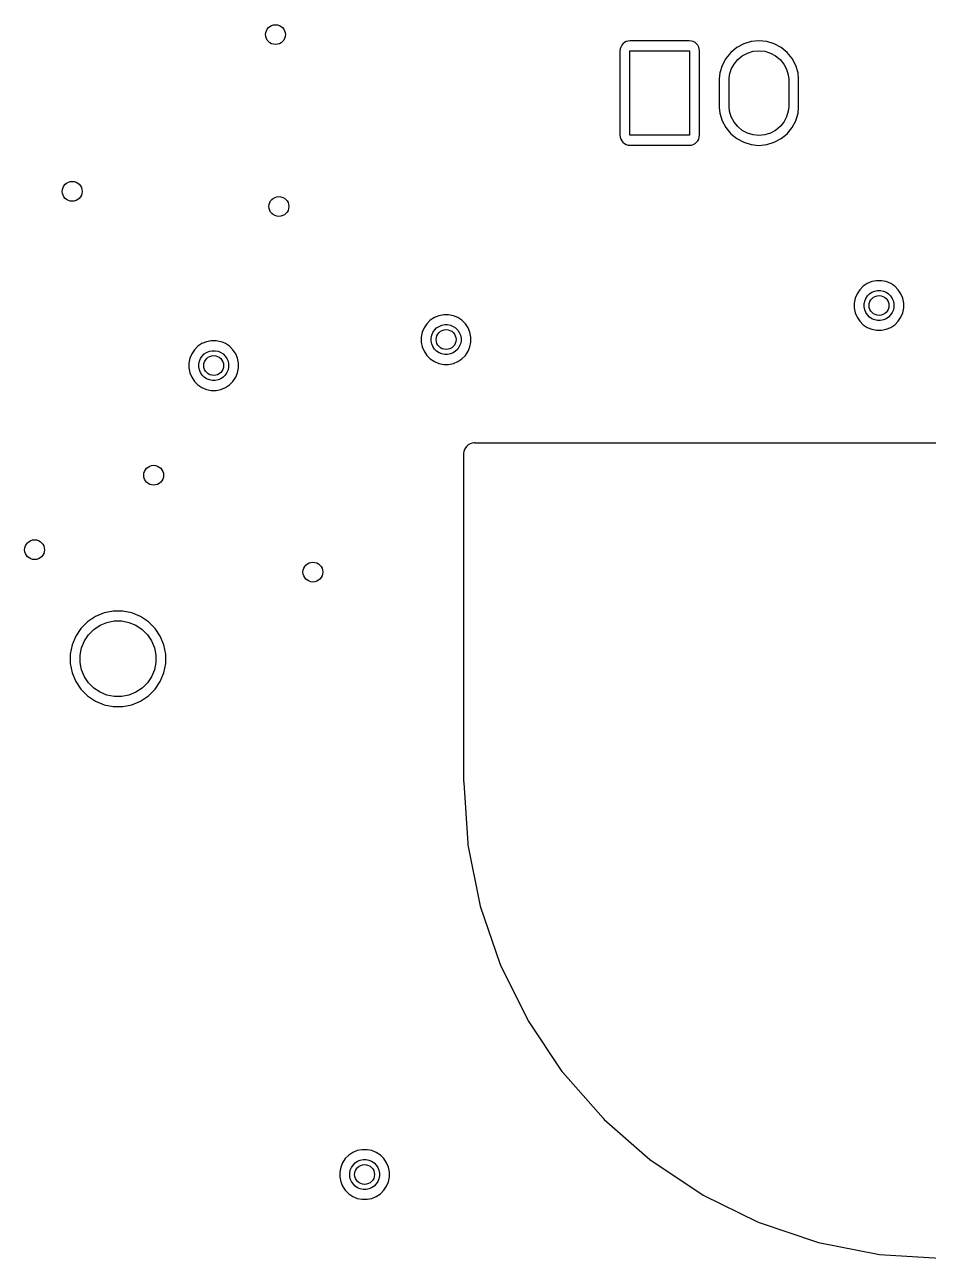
# Model space of a CAD drawing. Extents: x 76.5 to 170.2, y -170.2 to -83.1.
# Drawn here: x 98.12 to 116.34, y -149.68 to -124.83 of the extents above; entities that cross this region are included whole.
import ezdxf

# ---------------------------------------------------------------- set-up
doc = ezdxf.new("R2010")
doc.units = 0
doc.header["$MEASUREMENT"] = 0
doc.layers.add('BLACK', color=7, linetype='CONTINUOUS')

msp = doc.modelspace()

# ---------------------------------------------------------------- linework, layer by layer
at = {"layer": 'BLACK', "linetype": 'CONTINUOUS'}
for p, q in [((110.156, -125.244), (110.137, -125.279)), ((110.181, -125.214), (110.156, -125.244)), ((110.211, -125.189), (110.181, -125.214)), ((110.246, -125.17), (110.211, -125.189)), ((110.284, -125.159), (110.246, -125.17)), ((110.329, -125.154), (110.284, -125.159)), ((111.517, -125.154), (110.329, -125.154)), ((111.562, -125.159), (111.517, -125.154)), ((111.6, -125.17), (111.562, -125.159)), ((111.635, -125.189), (111.6, -125.17)), ((111.665, -125.214), (111.635, -125.189)), ((111.69, -125.244), (111.665, -125.214)), ((111.709, -125.279), (111.69, -125.244)), ((112.615, -125.213), (112.476, -125.287)), ((112.766, -125.167), (112.615, -125.213)), ((112.923, -125.152), (112.766, -125.167)), ((113.08, -125.167), (112.923, -125.152)), ((113.231, -125.213), (113.08, -125.167)), ((113.37, -125.287), (113.231, -125.213)), ((110.126, -125.316), (110.122, -125.362)), ((110.122, -125.362), (110.122, -127.049)), ((110.137, -125.279), (110.126, -125.316)), ((110.323, -127.056), (110.323, -125.356)), ((110.323, -125.356), (111.523, -125.356)), ((111.523, -125.356), (111.523, -127.056)), ((111.72, -125.316), (111.709, -125.279)), ((111.725, -125.362), (111.72, -125.316)), ((111.725, -127.049), (111.725, -125.362)), ((112.255, -125.509), (112.18, -125.648)), ((112.355, -125.387), (112.255, -125.509)), ((112.476, -125.287), (112.355, -125.387)), ((112.497, -125.529), (112.588, -125.454)), ((112.588, -125.454), (112.692, -125.399)), ((112.692, -125.399), (112.805, -125.364)), ((112.805, -125.364), (112.923, -125.353)), ((112.923, -125.353), (113.041, -125.364)), ((113.041, -125.364), (113.154, -125.399)), ((113.154, -125.399), (113.258, -125.454)), ((113.258, -125.454), (113.349, -125.529)), ((113.492, -125.387), (113.37, -125.287)), ((113.591, -125.509), (113.492, -125.387)), ((113.666, -125.648), (113.591, -125.509)), ((112.18, -125.648), (112.135, -125.799)), ((112.332, -125.838), (112.366, -125.725)), ((112.366, -125.725), (112.422, -125.621)), ((112.422, -125.621), (112.497, -125.529)), ((113.349, -125.529), (113.424, -125.621)), ((113.424, -125.621), (113.48, -125.725)), ((113.48, -125.725), (113.514, -125.838)), ((113.712, -125.799), (113.666, -125.648)), ((112.135, -125.799), (112.123, -125.916)), ((112.123, -125.916), (112.123, -126.495)), ((112.323, -125.926), (112.332, -125.838)), ((112.323, -126.485), (112.323, -125.926)), ((113.514, -125.838), (113.523, -125.926)), ((113.523, -125.926), (113.523, -126.485)), ((113.723, -125.916), (113.712, -125.799)), ((113.723, -126.495), (113.723, -125.916)), ((112.123, -126.495), (112.135, -126.613)), ((112.332, -126.573), (112.323, -126.485)), ((113.523, -126.485), (113.514, -126.573)), ((113.712, -126.613), (113.723, -126.495)), ((112.135, -126.613), (112.18, -126.763)), ((112.366, -126.686), (112.332, -126.573)), ((112.422, -126.791), (112.366, -126.686)), ((113.48, -126.686), (113.424, -126.791)), ((113.514, -126.573), (113.48, -126.686)), ((113.666, -126.763), (113.712, -126.613)), ((112.18, -126.763), (112.255, -126.902)), ((112.255, -126.902), (112.355, -127.024)), ((112.497, -126.882), (112.422, -126.791)), ((112.588, -126.957), (112.497, -126.882)), ((112.692, -127.013), (112.588, -126.957)), ((113.258, -126.957), (113.154, -127.013)), ((113.349, -126.882), (113.258, -126.957)), ((113.424, -126.791), (113.349, -126.882)), ((113.492, -127.024), (113.591, -126.902)), ((113.591, -126.902), (113.666, -126.763)), ((110.122, -127.049), (110.126, -127.095)), ((110.126, -127.095), (110.137, -127.133)), ((110.137, -127.133), (110.156, -127.167)), ((110.156, -127.167), (110.181, -127.198)), ((110.181, -127.198), (110.211, -127.223)), ((110.211, -127.223), (110.246, -127.241)), ((110.246, -127.241), (110.284, -127.253)), ((110.284, -127.253), (110.329, -127.257)), ((111.523, -127.056), (110.323, -127.056)), ((110.329, -127.257), (111.517, -127.257)), ((111.517, -127.257), (111.562, -127.253)), ((111.562, -127.253), (111.6, -127.241)), ((111.6, -127.241), (111.635, -127.223)), ((111.635, -127.223), (111.665, -127.198)), ((111.665, -127.198), (111.69, -127.167)), ((111.69, -127.167), (111.709, -127.133)), ((111.709, -127.133), (111.72, -127.095)), ((111.72, -127.095), (111.725, -127.049)), ((112.355, -127.024), (112.476, -127.124)), ((112.476, -127.124), (112.615, -127.198)), ((112.615, -127.198), (112.766, -127.244)), ((112.805, -127.047), (112.692, -127.013)), ((112.766, -127.244), (112.923, -127.26)), ((112.923, -127.059), (112.805, -127.047)), ((113.041, -127.047), (112.923, -127.059)), ((112.923, -127.26), (113.08, -127.244)), ((113.154, -127.013), (113.041, -127.047)), ((113.08, -127.244), (113.231, -127.198)), ((113.231, -127.198), (113.37, -127.124)), ((113.37, -127.124), (113.492, -127.024)), ((115.294, -129.986), (115.197, -130.005)), ((115.392, -129.986), (115.294, -129.986)), ((115.489, -130.005), (115.392, -129.986)), ((114.955, -130.167), (114.9, -130.249)), ((115.024, -130.097), (114.955, -130.167)), ((115.106, -130.043), (115.024, -130.097)), ((115.197, -130.005), (115.106, -130.043)), ((115.152, -130.253), (115.201, -130.22)), ((115.201, -130.22), (115.256, -130.197)), ((115.256, -130.197), (115.314, -130.186)), ((115.314, -130.186), (115.373, -130.186)), ((115.373, -130.186), (115.431, -130.197)), ((115.431, -130.197), (115.485, -130.22)), ((115.485, -130.22), (115.534, -130.253)), ((115.58, -130.043), (115.489, -130.005)), ((115.662, -130.097), (115.58, -130.043)), ((115.731, -130.167), (115.662, -130.097)), ((115.786, -130.249), (115.731, -130.167)), ((114.862, -130.34), (114.843, -130.436)), ((114.843, -130.436), (114.843, -130.535)), ((114.9, -130.249), (114.862, -130.34)), ((115.043, -130.456), (115.055, -130.398)), ((115.043, -130.515), (115.043, -130.456)), ((115.055, -130.398), (115.077, -130.344)), ((115.077, -130.344), (115.11, -130.294)), ((115.11, -130.294), (115.152, -130.253)), ((115.534, -130.253), (115.576, -130.294)), ((115.576, -130.294), (115.609, -130.344)), ((115.609, -130.344), (115.632, -130.398)), ((115.632, -130.398), (115.643, -130.456)), ((115.643, -130.456), (115.643, -130.515)), ((115.824, -130.34), (115.786, -130.249)), ((115.843, -130.436), (115.824, -130.34)), ((115.843, -130.535), (115.843, -130.436)), ((106.381, -130.729), (106.299, -130.784)), ((106.472, -130.691), (106.381, -130.729)), ((106.569, -130.672), (106.472, -130.691)), ((106.667, -130.672), (106.569, -130.672)), ((106.764, -130.691), (106.667, -130.672)), ((106.855, -130.729), (106.764, -130.691)), ((106.937, -130.784), (106.855, -130.729)), ((114.843, -130.535), (114.862, -130.632)), ((114.862, -130.632), (114.9, -130.723)), ((114.9, -130.723), (114.955, -130.804)), ((115.055, -130.573), (115.043, -130.515)), ((115.077, -130.628), (115.055, -130.573)), ((115.11, -130.677), (115.077, -130.628)), ((115.152, -130.719), (115.11, -130.677)), ((115.201, -130.752), (115.152, -130.719)), ((115.534, -130.719), (115.485, -130.752)), ((115.576, -130.677), (115.534, -130.719)), ((115.609, -130.628), (115.576, -130.677)), ((115.632, -130.573), (115.609, -130.628)), ((115.643, -130.515), (115.632, -130.573)), ((115.731, -130.804), (115.786, -130.723)), ((115.786, -130.723), (115.824, -130.632)), ((115.824, -130.632), (115.843, -130.535)), ((106.175, -130.935), (106.137, -131.026)), ((106.23, -130.854), (106.175, -130.935)), ((106.299, -130.784), (106.23, -130.854)), ((106.352, -131.03), (106.385, -130.981)), ((106.385, -130.981), (106.427, -130.939)), ((106.427, -130.939), (106.476, -130.906)), ((106.476, -130.906), (106.531, -130.884)), ((106.531, -130.884), (106.589, -130.872)), ((106.589, -130.872), (106.648, -130.872)), ((106.648, -130.872), (106.706, -130.884)), ((106.706, -130.884), (106.76, -130.906)), ((106.76, -130.906), (106.809, -130.939)), ((106.809, -130.939), (106.851, -130.981)), ((106.851, -130.981), (106.884, -131.03)), ((107.006, -130.854), (106.937, -130.784)), ((107.061, -130.935), (107.006, -130.854)), ((107.099, -131.026), (107.061, -130.935)), ((114.955, -130.804), (115.024, -130.874)), ((115.024, -130.874), (115.106, -130.929)), ((115.106, -130.929), (115.197, -130.966)), ((115.197, -130.966), (115.294, -130.986)), ((115.256, -130.774), (115.201, -130.752)), ((115.314, -130.786), (115.256, -130.774)), ((115.373, -130.786), (115.314, -130.786)), ((115.431, -130.774), (115.373, -130.786)), ((115.392, -130.986), (115.489, -130.966)), ((115.485, -130.752), (115.431, -130.774)), ((115.489, -130.966), (115.58, -130.929)), ((115.58, -130.929), (115.662, -130.874)), ((115.662, -130.874), (115.731, -130.804)), ((101.787, -131.215), (101.696, -131.253)), ((101.884, -131.196), (101.787, -131.215)), ((101.982, -131.196), (101.884, -131.196)), ((102.079, -131.215), (101.982, -131.196)), ((102.11, -131.228), (102.079, -131.215)), ((102.17, -131.253), (102.11, -131.228)), ((102.11, -131.228), (102.11, -131.228)), ((106.137, -131.026), (106.118, -131.123)), ((106.118, -131.123), (106.118, -131.222)), ((106.118, -131.222), (106.137, -131.318)), ((106.318, -131.143), (106.33, -131.085)), ((106.318, -131.202), (106.318, -131.143)), ((106.33, -131.26), (106.318, -131.202)), ((106.33, -131.085), (106.352, -131.03)), ((106.884, -131.03), (106.907, -131.085)), ((106.907, -131.085), (106.918, -131.143)), ((106.918, -131.202), (106.907, -131.26)), ((106.918, -131.143), (106.918, -131.202)), ((107.118, -131.123), (107.099, -131.026)), ((107.099, -131.318), (107.118, -131.222)), ((107.118, -131.222), (107.118, -131.123)), ((115.294, -130.986), (115.392, -130.986)), ((101.49, -131.459), (101.452, -131.55)), ((101.545, -131.377), (101.49, -131.459)), ((101.614, -131.307), (101.545, -131.377)), ((101.696, -131.253), (101.614, -131.307)), ((101.7, -131.504), (101.742, -131.463)), ((101.742, -131.463), (101.791, -131.43)), ((101.791, -131.43), (101.846, -131.407)), ((101.846, -131.407), (101.904, -131.396)), ((101.904, -131.396), (101.963, -131.396)), ((101.963, -131.396), (102.021, -131.407)), ((102.021, -131.407), (102.075, -131.43)), ((102.075, -131.43), (102.124, -131.463)), ((102.124, -131.463), (102.166, -131.504)), ((102.252, -131.307), (102.17, -131.253)), ((102.321, -131.377), (102.252, -131.307)), ((102.376, -131.459), (102.321, -131.377)), ((102.414, -131.55), (102.376, -131.459)), ((106.137, -131.318), (106.175, -131.409)), ((106.175, -131.409), (106.23, -131.491)), ((106.352, -131.314), (106.33, -131.26)), ((106.385, -131.364), (106.352, -131.314)), ((106.427, -131.405), (106.385, -131.364)), ((106.476, -131.438), (106.427, -131.405)), ((106.531, -131.461), (106.476, -131.438)), ((106.589, -131.472), (106.531, -131.461)), ((106.648, -131.472), (106.589, -131.472)), ((106.706, -131.461), (106.648, -131.472)), ((106.76, -131.438), (106.706, -131.461)), ((106.809, -131.405), (106.76, -131.438)), ((106.851, -131.364), (106.809, -131.405)), ((106.884, -131.314), (106.851, -131.364)), ((106.907, -131.26), (106.884, -131.314)), ((107.006, -131.491), (107.061, -131.409)), ((107.061, -131.409), (107.099, -131.318)), ((101.452, -131.55), (101.433, -131.646)), ((101.433, -131.646), (101.433, -131.745)), ((101.633, -131.666), (101.645, -131.608)), ((101.633, -131.725), (101.633, -131.666)), ((101.645, -131.783), (101.633, -131.725)), ((101.645, -131.608), (101.667, -131.554)), ((101.667, -131.554), (101.7, -131.504)), ((102.166, -131.504), (102.199, -131.554)), ((102.199, -131.554), (102.222, -131.608)), ((102.222, -131.608), (102.233, -131.666)), ((102.233, -131.725), (102.222, -131.783)), ((102.233, -131.666), (102.233, -131.725)), ((102.433, -131.646), (102.414, -131.55)), ((102.433, -131.745), (102.433, -131.646)), ((106.23, -131.491), (106.299, -131.561)), ((106.299, -131.561), (106.381, -131.615)), ((106.381, -131.615), (106.472, -131.653)), ((106.472, -131.653), (106.569, -131.672)), ((106.569, -131.672), (106.667, -131.672)), ((106.667, -131.672), (106.764, -131.653)), ((106.764, -131.653), (106.855, -131.615)), ((106.855, -131.615), (106.937, -131.561)), ((106.937, -131.561), (107.006, -131.491)), ((101.433, -131.745), (101.452, -131.842)), ((101.452, -131.842), (101.49, -131.933)), ((101.49, -131.933), (101.545, -132.014)), ((101.667, -131.838), (101.645, -131.783)), ((101.7, -131.887), (101.667, -131.838)), ((101.742, -131.929), (101.7, -131.887)), ((101.791, -131.962), (101.742, -131.929)), ((101.846, -131.984), (101.791, -131.962)), ((102.075, -131.962), (102.021, -131.984)), ((102.124, -131.929), (102.075, -131.962)), ((102.166, -131.887), (102.124, -131.929)), ((102.199, -131.838), (102.166, -131.887)), ((102.222, -131.783), (102.199, -131.838)), ((102.321, -132.014), (102.376, -131.933)), ((102.376, -131.933), (102.414, -131.842)), ((102.414, -131.842), (102.433, -131.745)), ((101.545, -132.014), (101.614, -132.084)), ((101.614, -132.084), (101.696, -132.139)), ((101.696, -132.139), (101.787, -132.176)), ((101.787, -132.176), (101.884, -132.196)), ((101.904, -131.996), (101.846, -131.984)), ((101.884, -132.196), (101.982, -132.196)), ((101.963, -131.996), (101.904, -131.996)), ((102.021, -131.984), (101.963, -131.996)), ((101.982, -132.196), (102.079, -132.176)), ((102.079, -132.176), (102.17, -132.139)), ((102.17, -132.139), (102.252, -132.084)), ((102.252, -132.084), (102.321, -132.014)), ((106.974, -133.428), (106.97, -133.469)), ((106.97, -133.469), (106.971, -133.474)), ((106.987, -133.387), (106.974, -133.428)), ((107.006, -133.351), (106.987, -133.387)), ((107.033, -133.318), (107.006, -133.351)), ((107.065, -133.292), (107.033, -133.318)), ((107.102, -133.272), (107.065, -133.292)), ((107.142, -133.26), (107.102, -133.272)), ((107.18, -133.256), (107.142, -133.26)), ((107.184, -133.256), (107.18, -133.256)), ((107.188, -133.256), (107.184, -133.256)), ((107.194, -133.256), (107.188, -133.256)), ((107.199, -133.257), (107.194, -133.256)), ((107.201, -133.257), (107.199, -133.257)), ((146.791, -133.257), (107.201, -133.257)), ((106.971, -133.474), (106.971, -133.475)), ((106.971, -133.475), (106.971, -133.481)), ((106.971, -133.481), (106.971, -133.486)), ((106.971, -133.486), (106.971, -140.073)), ((99.7235, -136.679), (99.5484, -136.752)), ((99.9093, -136.642), (99.7235, -136.679)), ((100.099, -136.642), (99.9093, -136.642)), ((100.285, -136.679), (100.099, -136.642)), ((100.46, -136.752), (100.285, -136.679)), ((99.3908, -136.857), (99.2569, -136.991)), ((99.5484, -136.752), (99.3908, -136.857)), ((99.5183, -137.012), (99.6431, -136.929)), ((99.6431, -136.929), (99.7818, -136.871)), ((99.7818, -136.871), (99.929, -136.842)), ((99.929, -136.842), (100.079, -136.842)), ((100.079, -136.842), (100.226, -136.871)), ((100.226, -136.871), (100.365, -136.929)), ((100.365, -136.929), (100.49, -137.012)), ((100.617, -136.857), (100.46, -136.752)), ((100.751, -136.991), (100.617, -136.857)), ((99.1516, -137.148), (99.0791, -137.323)), ((99.2569, -136.991), (99.1516, -137.148)), ((99.3288, -137.243), (99.4122, -137.118)), ((99.4122, -137.118), (99.5183, -137.012)), ((100.49, -137.012), (100.596, -137.118)), ((100.596, -137.118), (100.679, -137.243)), ((100.857, -137.148), (100.751, -136.991)), ((100.929, -137.323), (100.857, -137.148)), ((99.0791, -137.323), (99.0421, -137.509)), ((99.2421, -137.529), (99.2714, -137.382)), ((99.2714, -137.382), (99.3288, -137.243)), ((100.679, -137.243), (100.737, -137.382)), ((100.737, -137.382), (100.766, -137.529)), ((100.966, -137.509), (100.929, -137.323)), ((99.0421, -137.509), (99.0421, -137.699)), ((99.2421, -137.679), (99.2421, -137.529)), ((99.2714, -137.826), (99.2421, -137.679)), ((100.766, -137.679), (100.737, -137.826)), ((100.766, -137.529), (100.766, -137.679)), ((100.966, -137.699), (100.966, -137.509)), ((99.0421, -137.699), (99.0791, -137.885)), ((99.0791, -137.885), (99.1516, -138.06)), ((99.3288, -137.965), (99.2714, -137.826)), ((100.737, -137.826), (100.679, -137.965)), ((100.857, -138.06), (100.929, -137.885)), ((100.929, -137.885), (100.966, -137.699)), ((99.1516, -138.06), (99.2569, -138.217)), ((99.4122, -138.09), (99.3288, -137.965)), ((99.5183, -138.196), (99.4122, -138.09)), ((100.596, -138.09), (100.49, -138.196)), ((100.679, -137.965), (100.596, -138.09)), ((100.751, -138.217), (100.857, -138.06)), ((99.2569, -138.217), (99.3908, -138.351)), ((99.3908, -138.351), (99.5484, -138.457)), ((99.6431, -138.279), (99.5183, -138.196)), ((99.7818, -138.337), (99.6431, -138.279)), ((99.929, -138.366), (99.7818, -138.337)), ((100.079, -138.366), (99.929, -138.366)), ((100.226, -138.337), (100.079, -138.366)), ((100.365, -138.279), (100.226, -138.337)), ((100.49, -138.196), (100.365, -138.279)), ((100.46, -138.457), (100.617, -138.351)), ((100.617, -138.351), (100.751, -138.217)), ((99.5484, -138.457), (99.7235, -138.529)), ((99.7235, -138.529), (99.9093, -138.566)), ((99.9093, -138.566), (100.099, -138.566)), ((100.099, -138.566), (100.285, -138.529)), ((100.285, -138.529), (100.46, -138.457)), ((106.971, -140.073), (106.971, -140.074)), ((106.971, -140.074), (106.971, -140.081)), ((106.971, -140.081), (106.971, -140.081)), ((106.971, -140.081), (106.971, -140.081)), ((106.971, -140.081), (106.971, -140.084)), ((106.971, -140.084), (106.972, -140.085)), ((106.972, -140.085), (106.972, -140.087)), ((106.972, -140.087), (106.972, -140.092)), ((106.972, -140.092), (106.972, -140.097)), ((106.972, -140.097), (106.972, -140.1)), ((106.972, -140.1), (107.053, -141.318)), ((107.053, -141.318), (107.058, -141.354)), ((107.058, -141.354), (107.297, -142.551)), ((107.297, -142.551), (107.306, -142.586)), ((107.306, -142.586), (107.7, -143.742)), ((107.7, -143.742), (107.714, -143.775)), ((107.714, -143.775), (108.255, -144.87)), ((108.255, -144.87), (108.273, -144.901)), ((108.273, -144.901), (108.952, -145.916)), ((108.952, -145.916), (108.974, -145.944)), ((108.974, -145.944), (109.78, -146.862)), ((109.78, -146.862), (109.805, -146.887)), ((109.805, -146.887), (110.724, -147.691)), ((104.656, -147.606), (104.586, -147.675)), ((104.737, -147.551), (104.656, -147.606)), ((104.828, -147.513), (104.737, -147.551)), ((104.925, -147.494), (104.828, -147.513)), ((105.024, -147.494), (104.925, -147.494)), ((105.12, -147.513), (105.024, -147.494)), ((105.211, -147.551), (105.12, -147.513)), ((105.293, -147.606), (105.211, -147.551)), ((105.363, -147.675), (105.293, -147.606)), ((104.494, -147.848), (104.474, -147.945)), ((104.531, -147.757), (104.494, -147.848)), ((104.586, -147.675), (104.531, -147.757)), ((104.686, -147.907), (104.708, -147.852)), ((104.708, -147.852), (104.741, -147.803)), ((104.741, -147.803), (104.783, -147.761)), ((104.783, -147.761), (104.832, -147.728)), ((104.832, -147.728), (104.887, -147.706)), ((104.887, -147.706), (104.945, -147.694)), ((104.945, -147.694), (105.004, -147.694)), ((105.004, -147.694), (105.062, -147.706)), ((105.062, -147.706), (105.116, -147.728)), ((105.116, -147.728), (105.166, -147.761)), ((105.166, -147.761), (105.207, -147.803)), ((105.207, -147.803), (105.24, -147.852)), ((105.24, -147.852), (105.263, -147.907)), ((105.417, -147.757), (105.363, -147.675)), ((105.455, -147.848), (105.417, -147.757)), ((105.474, -147.945), (105.455, -147.848)), ((110.724, -147.691), (110.753, -147.713)), ((110.753, -147.713), (111.769, -148.391)), ((104.474, -147.945), (104.474, -148.043)), ((104.474, -148.043), (104.494, -148.14)), ((104.674, -147.965), (104.686, -147.907)), ((104.674, -148.024), (104.674, -147.965)), ((104.686, -148.082), (104.674, -148.024)), ((104.708, -148.136), (104.686, -148.082)), ((105.263, -148.082), (105.24, -148.136)), ((105.263, -147.907), (105.274, -147.965)), ((105.274, -148.024), (105.263, -148.082)), ((105.274, -147.965), (105.274, -148.024)), ((105.455, -148.14), (105.474, -148.043)), ((105.474, -148.043), (105.474, -147.945)), ((104.494, -148.14), (104.531, -148.231)), ((104.531, -148.231), (104.586, -148.313)), ((104.586, -148.313), (104.656, -148.382)), ((104.656, -148.382), (104.737, -148.437)), ((104.741, -148.185), (104.708, -148.136)), ((104.783, -148.227), (104.741, -148.185)), ((104.832, -148.26), (104.783, -148.227)), ((104.887, -148.283), (104.832, -148.26)), ((104.945, -148.294), (104.887, -148.283)), ((105.004, -148.294), (104.945, -148.294)), ((105.062, -148.283), (105.004, -148.294)), ((105.116, -148.26), (105.062, -148.283)), ((105.166, -148.227), (105.116, -148.26)), ((105.207, -148.185), (105.166, -148.227)), ((105.24, -148.136), (105.207, -148.185)), ((105.211, -148.437), (105.293, -148.382)), ((105.293, -148.382), (105.363, -148.313)), ((105.363, -148.313), (105.417, -148.231)), ((105.417, -148.231), (105.455, -148.14)), ((104.737, -148.437), (104.828, -148.475)), ((104.828, -148.475), (104.925, -148.494)), ((104.925, -148.494), (105.024, -148.494)), ((105.024, -148.494), (105.12, -148.475)), ((105.12, -148.475), (105.211, -148.437)), ((111.769, -148.391), (111.8, -148.409)), ((111.8, -148.409), (112.895, -148.948)), ((112.895, -148.948), (112.929, -148.962)), ((112.929, -148.962), (114.085, -149.353)), ((114.085, -149.353), (114.12, -149.363)), ((114.12, -149.363), (115.318, -149.6)), ((115.318, -149.6), (115.354, -149.604)), ((115.354, -149.604), (116.571, -149.683))]:
    msp.add_line(p, q, dxfattribs=at)
at = {"layer": 'BLACK'}
for centre in [(103.179, -125.028), (99.0815, -128.186), (103.247, -128.491), (115.343, -130.486), (106.618, -131.172), (101.933, -131.696), (100.723, -133.906), (98.3231, -135.406), (103.933, -135.857), (104.974, -147.994)]:
    msp.add_circle(centre, 0.2, dxfattribs=at)

doc.saveas('drawing.dxf')
